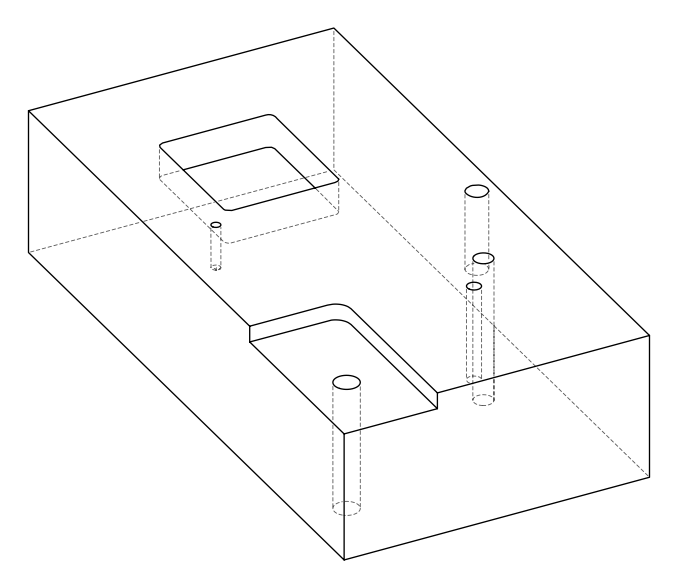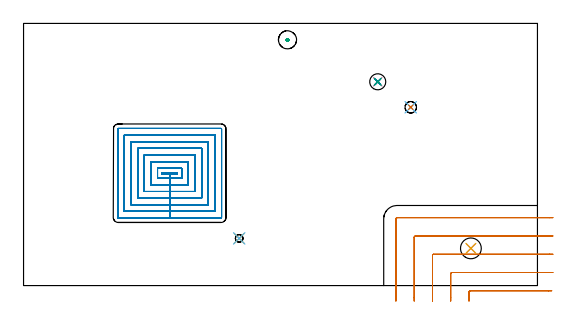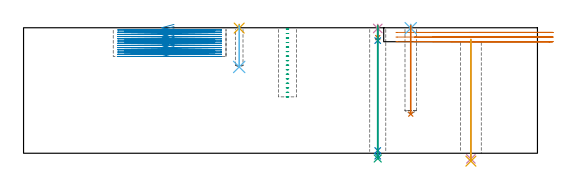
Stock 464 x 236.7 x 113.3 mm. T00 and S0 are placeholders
(PLAN: 13 operations, 10 tool changes, 48.4 min)
(1 MILL_CORNER_NOTCH_RECTANGULAR | CORNER_NOTCH_RECTANGULAR | UGT0201_105 | Follow Part, ap 5.5, ae 75% | 4.91 min | 126063 mm3)
(2 MILL_RECTANGULAR_POCKET | POCKET_RECTANGULAR_STRAIGHT | NXT0201_009 | Follow Part, ap 2, ae 75% | 40.25 min | 234027 mm3)
(3 MILL_BLIND_HOLE_FROM_SOLID_MATERIAL | STEP1POCKET | UGT0201_132 | Spiral | 0.71 min | 12989 mm3)
(4 SPOT_DRILL | STEP1HOLE | NXT0321_9005460120000 | 0.03 min | 12 mm3)
(5 SPOT_DRILL_1 | STEP1POCKET_1 | NXT0321_9005460120000 | 0.03 min | 2 mm3)
(6 SPOT_DRILL_2 | STEP1POCKET_2 | NXT0321_9005460120000 | 0.03 min | 5 mm3)
(7 DRILL_BLIND_HOLE_INTO_CENTER | STEP1HOLE | NXT0301_030 | 0.05 min | 222 mm3)
(8 GUN_DRILL_THROUGH_HOLE | STEP1HOLE | UGT0307_001 | 0.53 min | 2031 mm3)
(9 SPADE_DRILL_TO_ENLARGE_THROUGH_HOLE | STEP1HOLE | UGT0306_005 | 0.48 min | 16396 mm3)
(10 DRILL_THROUGH_HOLE_FROM_SOLID_MATERIAL | STEP1HOLE_1 | UGT0301_515 | 0.44 min | 11339 mm3)
(11 DRILL_TO_ENLARGE_THROUGH_HOLE | STEP1HOLE_1 | UGT0301_256 | 0.44 min | 16552 mm3)
(12 DRILL_BLIND_HOLE_INTO_CENTER_1 | STEP1POCKET_1 | NXT0301_040 | 0.15 min | 1288 mm3)
(13 DRILL_BLIND_HOLE_INTO_CENTER_2 | STEP1POCKET_2 | UGT0301_217 | 0.32 min | 6386 mm3)
(TOOL UGT0201_105 | End Mill 22 mm | D22 FL25 Z2)
(TOOL NXT0201_009 | ENDMILL 8mm [2P460-0800-NA 1630] | D8 FL26 Z6)
(TOOL UGT0201_132 | Carbide End Mill 14.0 | D14 FL30 Z4)
(TOOL NXT0321_9005460120000 | NC Spot Drill, 142deg, 12mm, Carbide, Uncoated | D12 PA142 FL30 Z2)
(TOOL NXT0301_030 | Carbide Drill 5.9mm [860.1-0590-018A1-MM 2214] | D5.9 PA140 FL28 Z2)
(TOOL UGT0307_001 | Gun Drill 5 mm | D5 PA130 FL24 Z1)
(TOOL UGT0306_005 | Spade Drill 14.5mm | D14.5 PA132 FL10 Z2)
(TOOL UGT0301_515 | Carbide Drill 12.0 mm | D12 PA118 FL101 Z2)
(TOOL UGT0301_256 | Twist Drill 18.8 mm | D18.8 PA118 FL135 Z2)
(TOOL NXT0301_040 | Carbide Drill 6.9mm [860.1-0690-035A1-MM 2214] | D6.9 PA140 FL53 Z2)
(TOOL UGT0301_217 | Twist Drill 10.4 mm | D10.4 PA118 FL82 Z2)
(OP 1 MILL_CORNER_NOTCH_RECTANGULAR)
G17 G21 G94 G90
T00 M6
G54
G17 G0 G90 X476.945 Y-4.7 S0 M3
G43 Z123.3 H0
Z109.1
G94 G1 X473.945 F250.
X403.293 F500.
G3 X402.2 Y-5.793 R1.1
G1 Y-11.
Y-14. F250.
G0 Z123.3
X478. Y11.8
Z109.1
G1 X475.
X386.794 F500.
G3 X385.7 Y10.706 R1.1
G1 Y-11.
Y-14. F250.
G0 Z123.3
X478. Y28.3
Z109.1
G1 X475.
X370.294 F500.
G3 X369.2 Y27.206 R1.1
G1 Y-11.
Y-14. F250.
G0 Z123.3
X478. Y44.8
Z109.1
G1 X475.
X353.795 F500.
G3 X352.7 Y43.705 R1.1
G1 Y-11.
Y-14. F250.
G0 Z123.3
X478. Y61.3
Z109.1
G1 X475.
X337.295 F500.
G3 X336.2 Y60.205 R1.1
G1 Y-11.
Y-14. F250.
G0 Z123.3
X476.945 Y-4.7
Z104.9
G1 X473.945
X403.293 F500.
G3 X402.2 Y-5.793 R1.1
G1 Y-11.
Y-14. F250.
G0 Z123.3
X478. Y11.8
Z104.9
G1 X475.
X386.794 F500.
G3 X385.7 Y10.706 R1.1
G1 Y-11.
Y-14. F250.
G0 Z123.3
X478. Y28.3
Z104.9
G1 X475.
X370.294 F500.
G3 X369.2 Y27.206 R1.1
G1 Y-11.
Y-14. F250.
G0 Z123.3
X478. Y44.8
Z104.9
G1 X475.
X353.795 F500.
G3 X352.7 Y43.705 R1.1
G1 Y-11.
Y-14. F250.
G0 Z123.3
X478. Y61.3
Z104.9
G1 X475.
X337.295 F500.
G3 X336.2 Y60.205 R1.1
G1 Y-11.
Y-14. F250.
G0 Z123.3
X476.945 Y-4.7
Z100.7
G1 X473.945
X403.293 F500.
G3 X402.2 Y-5.793 R1.1
G1 Y-11.
Y-14. F250.
G0 Z123.3
X478. Y11.8
Z100.7
G1 X475.
X386.794 F500.
G3 X385.7 Y10.706 R1.1
G1 Y-11.
Y-14. F250.
G0 Z123.3
X478. Y28.3
Z100.7
G1 X475.
X370.294 F500.
G3 X369.2 Y27.206 R1.1
G1 Y-11.
Y-14. F250.
G0 Z123.3
X478. Y44.8
Z100.7
G1 X475.
X353.795 F500.
G3 X352.7 Y43.705 R1.1
G1 Y-11.
Y-14. F250.
G0 Z123.3
X478. Y61.3
Z100.7
G1 X475.
X337.295 F500.
G3 X336.2 Y60.205 R1.1
G1 Y-11.
Y-14. F250.
G0 Z123.3
M5
M2
(OP 2 MILL_RECTANGULAR_POCKET)
G17 G21 G94 G90
T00 M6
G54
G17 G0 G90 X135.832 Y101.9 S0 M3
G43 Z123.3 H1
Z116.3
G94 G1 X125. Z113.398 F250.
Y101. Z113.156
X131.9 Z111.308
X138.8 F500.
Y101.9
X125.
Y101.
X131.9
Y97.
X142.8
Y105.9
X121.
Y97.
X131.9
Y91.
X148.8
Y111.9
X115.
Y91.
X131.9
Y85.
X154.8
Y117.9
X109.
Y85.
X131.9
Y79.
X160.8
Y123.9
X103.
Y79.
X131.9
Y73.
X166.8
Y129.9
X97.
Y73.
X131.9
Y67.
X172.8
Y135.9
X91.
Y67.
X131.9
Y61.
X178.3
G3 X178.8 Y61.5 R0.5
G1 Y141.4
G3 X178.3 Y141.9 R0.5
G1 X85.5
G3 X85. Y141.4 R0.5
G1 Y61.5
G3 X85.5 Y61. R0.5
G1 X131.9
X132.9
G0 X135.832 Y101.9 Z114.308
G1 X125. Z111.405 F250.
Y101. Z111.164
X131.9 Z109.315
X138.8 F500.
Y101.9
X125.
Y101.
X131.9
Y97.
X142.8
Y105.9
X121.
Y97.
X131.9
Y91.
X148.8
Y111.9
X115.
Y91.
X131.9
Y85.
X154.8
Y117.9
X109.
Y85.
X131.9
Y79.
X160.8
Y123.9
X103.
Y79.
X131.9
Y73.
X166.8
Y129.9
X97.
Y73.
X131.9
Y67.
X172.8
Y135.9
X91.
Y67.
X131.9
Y61.
X178.3
G3 X178.8 Y61.5 R0.5
G1 Y141.4
G3 X178.3 Y141.9 R0.5
G1 X85.5
G3 X85. Y141.4 R0.5
G1 Y61.5
G3 X85.5 Y61. R0.5
G1 X131.9
X132.9
G0 X135.832 Y101.9 Z112.315
G1 X125. Z109.413 F250.
Y101. Z109.172
X131.9 Z107.323
X138.8 F500.
Y101.9
X125.
Y101.
X131.9
Y97.
X142.8
Y105.9
X121.
Y97.
X131.9
Y91.
X148.8
Y111.9
X115.
Y91.
X131.9
Y85.
X154.8
Y117.9
X109.
Y85.
X131.9
Y79.
X160.8
Y123.9
X103.
Y79.
X131.9
Y73.
X166.8
Y129.9
X97.
Y73.
X131.9
Y67.
X172.8
Y135.9
X91.
Y67.
X131.9
Y61.
X178.3
G3 X178.8 Y61.5 R0.5
G1 Y141.4
G3 X178.3 Y141.9 R0.5
G1 X85.5
G3 X85. Y141.4 R0.5
G1 Y61.5
G3 X85.5 Y61. R0.5
G1 X131.9
X132.9
G0 X135.832 Y101.9 Z110.323
G1 X125. Z107.421 F250.
Y101. Z107.18
X131.9 Z105.331
X138.8 F500.
Y101.9
X125.
Y101.
X131.9
Y97.
X142.8
Y105.9
X121.
Y97.
X131.9
Y91.
X148.8
Y111.9
X115.
Y91.
X131.9
Y85.
X154.8
Y117.9
X109.
Y85.
X131.9
Y79.
X160.8
Y123.9
X103.
Y79.
X131.9
Y73.
X166.8
Y129.9
X97.
Y73.
X131.9
Y67.
X172.8
Y135.9
X91.
Y67.
X131.9
Y61.
X178.3
G3 X178.8 Y61.5 R0.5
G1 Y141.4
G3 X178.3 Y141.9 R0.5
G1 X85.5
G3 X85. Y141.4 R0.5
G1 Y61.5
G3 X85.5 Y61. R0.5
G1 X131.9
X132.9
G0 X135.832 Y101.9 Z108.331
G1 X125. Z105.428 F250.
Y101. Z105.187
X131.9 Z103.338
X138.8 F500.
Y101.9
X125.
Y101.
X131.9
Y97.
X142.8
Y105.9
X121.
Y97.
X131.9
Y91.
X148.8
Y111.9
X115.
Y91.
X131.9
Y85.
X154.8
Y117.9
X109.
Y85.
X131.9
Y79.
X160.8
Y123.9
X103.
Y79.
X131.9
Y73.
X166.8
Y129.9
X97.
Y73.
X131.9
Y67.
X172.8
Y135.9
X91.
Y67.
X131.9
Y61.
X178.3
G3 X178.8 Y61.5 R0.5
G1 Y141.4
G3 X178.3 Y141.9 R0.5
G1 X85.5
G3 X85. Y141.4 R0.5
G1 Y61.5
G3 X85.5 Y61. R0.5
G1 X131.9
X132.9
G0 X135.832 Y101.9 Z106.338
G1 X125. Z103.436 F250.
Y101. Z103.195
X131.9 Z101.346
X138.8 F500.
Y101.9
X125.
Y101.
X131.9
Y97.
X142.8
Y105.9
X121.
Y97.
X131.9
Y91.
X148.8
Y111.9
X115.
Y91.
X131.9
Y85.
X154.8
Y117.9
X109.
Y85.
X131.9
Y79.
X160.8
Y123.9
X103.
Y79.
X131.9
Y73.
X166.8
Y129.9
X97.
Y73.
X131.9
Y67.
X172.8
Y135.9
X91.
Y67.
X131.9
Y61.
X178.3
G3 X178.8 Y61.5 R0.5
G1 Y141.4
G3 X178.3 Y141.9 R0.5
G1 X85.5
G3 X85. Y141.4 R0.5
G1 Y61.5
G3 X85.5 Y61. R0.5
G1 X131.9
X132.9
G0 X135.832 Y101.9 Z104.346
G1 X125. Z101.444 F250.
Y101. Z101.203
X131.9 Z99.354
X138.8 F500.
Y101.9
X125.
Y101.
X131.9
Y97.
X142.8
Y105.9
X121.
Y97.
X131.9
Y91.
X148.8
Y111.9
X115.
Y91.
X131.9
Y85.
X154.8
Y117.9
X109.
Y85.
X131.9
Y79.
X160.8
Y123.9
X103.
Y79.
X131.9
Y73.
X166.8
Y129.9
X97.
Y73.
X131.9
Y67.
X172.8
Y135.9
X91.
Y67.
X131.9
Y61.
X178.3
G3 X178.8 Y61.5 R0.5
G1 Y141.4
G3 X178.3 Y141.9 R0.5
G1 X85.5
G3 X85. Y141.4 R0.5
G1 Y61.5
G3 X85.5 Y61. R0.5
G1 X131.9
X132.9
G0 X135.832 Y101.9 Z102.354
G1 X125. Z99.452 F250.
Y101. Z99.21
X131.9 Z97.362
X138.8 F500.
Y101.9
X125.
Y101.
X131.9
Y97.
X142.8
Y105.9
X121.
Y97.
X131.9
Y91.
X148.8
Y111.9
X115.
Y91.
X131.9
Y85.
X154.8
Y117.9
X109.
Y85.
X131.9
Y79.
X160.8
Y123.9
X103.
Y79.
X131.9
Y73.
X166.8
Y129.9
X97.
Y73.
X131.9
Y67.
X172.8
Y135.9
X91.
Y67.
X131.9
Y61.
X178.3
G3 X178.8 Y61.5 R0.5
G1 Y141.4
G3 X178.3 Y141.9 R0.5
G1 X85.5
G3 X85. Y141.4 R0.5
G1 Y61.5
G3 X85.5 Y61. R0.5
G1 X131.9
X132.9
G0 X135.832 Y101.9 Z100.362
G1 X125. Z97.459 F250.
Y101. Z97.218
X131.9 Z95.369
X138.8 F500.
Y101.9
X125.
Y101.
X131.9
Y97.
X142.8
Y105.9
X121.
Y97.
X131.9
Y91.
X148.8
Y111.9
X115.
Y91.
X131.9
Y85.
X154.8
Y117.9
X109.
Y85.
X131.9
Y79.
X160.8
Y123.9
X103.
Y79.
X131.9
Y73.
X166.8
Y129.9
X97.
Y73.
X131.9
Y67.
X172.8
Y135.9
X91.
Y67.
X131.9
Y61.
X178.3
G3 X178.8 Y61.5 R0.5
G1 Y141.4
G3 X178.3 Y141.9 R0.5
G1 X85.5
G3 X85. Y141.4 R0.5
G1 Y61.5
G3 X85.5 Y61. R0.5
G1 X131.9
X132.9
G0 X135.832 Y101.9 Z98.369
G1 X125. Z95.467 F250.
Y101. Z95.226
X131.9 Z93.377
X138.8 F500.
Y101.9
X125.
Y101.
X131.9
Y97.
X142.8
Y105.9
X121.
Y97.
X131.9
Y91.
X148.8
Y111.9
X115.
Y91.
X131.9
Y85.
X154.8
Y117.9
X109.
Y85.
X131.9
Y79.
X160.8
Y123.9
X103.
Y79.
X131.9
Y73.
X166.8
Y129.9
X97.
Y73.
X131.9
Y67.
X172.8
Y135.9
X91.
Y67.
X131.9
Y61.
X178.3
G3 X178.8 Y61.5 R0.5
G1 Y141.4
G3 X178.3 Y141.9 R0.5
G1 X85.5
G3 X85. Y141.4 R0.5
G1 Y61.5
G3 X85.5 Y61. R0.5
G1 X131.9
X132.9
G0 X135.832 Y101.9 Z96.377
G1 X125. Z93.475 F250.
Y101. Z93.233
X131.9 Z91.385
X138.8 F500.
Y101.9
X125.
Y101.
X131.9
Y97.
X142.8
Y105.9
X121.
Y97.
X131.9
Y91.
X148.8
Y111.9
X115.
Y91.
X131.9
Y85.
X154.8
Y117.9
X109.
Y85.
X131.9
Y79.
X160.8
Y123.9
X103.
Y79.
X131.9
Y73.
X166.8
Y129.9
X97.
Y73.
X131.9
Y67.
X172.8
Y135.9
X91.
Y67.
X131.9
Y61.
X178.3
G3 X178.8 Y61.5 R0.5
G1 Y141.4
G3 X178.3 Y141.9 R0.5
G1 X85.5
G3 X85. Y141.4 R0.5
G1 Y61.5
G3 X85.5 Y61. R0.5
G1 X131.9
X132.9
G0 X135.832 Y101.9 Z94.385
G1 X125. Z91.482 F250.
Y101. Z91.241
X131.9 Z89.392
X138.8 F500.
Y101.9
X125.
Y101.
X131.9
Y97.
X142.8
Y105.9
X121.
Y97.
X131.9
Y91.
X148.8
Y111.9
X115.
Y91.
X131.9
Y85.
X154.8
Y117.9
X109.
Y85.
X131.9
Y79.
X160.8
Y123.9
X103.
Y79.
X131.9
Y73.
X166.8
Y129.9
X97.
Y73.
X131.9
Y67.
X172.8
Y135.9
X91.
Y67.
X131.9
Y61.
X178.3
G3 X178.8 Y61.5 R0.5
G1 Y141.4
G3 X178.3 Y141.9 R0.5
G1 X85.5
G3 X85. Y141.4 R0.5
G1 Y61.5
G3 X85.5 Y61. R0.5
G1 X131.9
X132.9
G0 X135.832 Y101.9 Z92.392
G1 X125. Z89.49 F250.
Y101. Z89.249
X131.9 Z87.4
X138.8 F500.
Y101.9
X125.
Y101.
X131.9
Y97.
X142.8
Y105.9
X121.
Y97.
X131.9
Y91.
X148.8
Y111.9
X115.
Y91.
X131.9
Y85.
X154.8
Y117.9
X109.
Y85.
X131.9
Y79.
X160.8
Y123.9
X103.
Y79.
X131.9
Y73.
X166.8
Y129.9
X97.
Y73.
X131.9
Y67.
X172.8
Y135.9
X91.
Y67.
X131.9
Y61.
X178.3
G3 X178.8 Y61.5 R0.5
G1 Y141.4
G3 X178.3 Y141.9 R0.5
G1 X85.5
G3 X85. Y141.4 R0.5
G1 Y61.5
G3 X85.5 Y61. R0.5
G1 X131.9
X132.9
G0 Z123.3
M5
M2
(OP 3 MILL_BLIND_HOLE_FROM_SOLID_MATERIAL)
G17 G21 G94 G90
T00 M6
G54
G17 G0 G90 X238.3 Y221.9 S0 M3
G43 Z123.3 H0
Z112.213
G94 G3 X238.875 Y222.475 R0.575 F250.
X238.3 Y223.05 R0.575
X237.15 Y221.9 R1.15
X238.3 Y223.05 R-1.15
X237.725 Y222.475 R0.575
X238.3 Y221.9 R0.575
G0 Z108.125
G3 X238.875 Y222.475 R0.575
X238.3 Y223.05 R0.575
X237.15 Y221.9 R1.15
X238.3 Y223.05 R-1.15
X237.725 Y222.475 R0.575
X238.3 Y221.9 R0.575
G0 Z104.038
G3 X238.875 Y222.475 R0.575
X238.3 Y223.05 R0.575
X237.15 Y221.9 R1.15
X238.3 Y223.05 R-1.15
X237.725 Y222.475 R0.575
X238.3 Y221.9 R0.575
G0 Z99.95
G3 X238.875 Y222.475 R0.575
X238.3 Y223.05 R0.575
X237.15 Y221.9 R1.15
X238.3 Y223.05 R-1.15
X237.725 Y222.475 R0.575
X238.3 Y221.9 R0.575
G0 Z95.863
G3 X238.875 Y222.475 R0.575
X238.3 Y223.05 R0.575
X237.15 Y221.9 R1.15
X238.3 Y223.05 R-1.15
X237.725 Y222.475 R0.575
X238.3 Y221.9 R0.575
G0 Z91.775
G3 X238.875 Y222.475 R0.575
X238.3 Y223.05 R0.575
X237.15 Y221.9 R1.15
X238.3 Y223.05 R-1.15
X237.725 Y222.475 R0.575
X238.3 Y221.9 R0.575
G0 Z87.688
G3 X238.875 Y222.475 R0.575
X238.3 Y223.05 R0.575
X237.15 Y221.9 R1.15
X238.3 Y223.05 R-1.15
X237.725 Y222.475 R0.575
X238.3 Y221.9 R0.575
G0 Z83.6
G3 X238.875 Y222.475 R0.575
X238.3 Y223.05 R0.575
X237.15 Y221.9 R1.15
X238.3 Y223.05 R-1.15
X237.725 Y222.475 R0.575
X238.3 Y221.9 R0.575
G0 Z79.513
G3 X238.875 Y222.475 R0.575
X238.3 Y223.05 R0.575
X237.15 Y221.9 R1.15
X238.3 Y223.05 R-1.15
X237.725 Y222.475 R0.575
X238.3 Y221.9 R0.575
G0 Z75.425
G3 X238.875 Y222.475 R0.575
X238.3 Y223.05 R0.575
X237.15 Y221.9 R1.15
X238.3 Y223.05 R-1.15
X237.725 Y222.475 R0.575
X238.3 Y221.9 R0.575
G0 Z71.338
G3 X238.875 Y222.475 R0.575
X238.3 Y223.05 R0.575
X237.15 Y221.9 R1.15
X238.3 Y223.05 R-1.15
X237.725 Y222.475 R0.575
X238.3 Y221.9 R0.575
G0 Z67.25
G3 X238.875 Y222.475 R0.575
X238.3 Y223.05 R0.575
X237.15 Y221.9 R1.15
X238.3 Y223.05 R-1.15
X237.725 Y222.475 R0.575
X238.3 Y221.9 R0.575
G0 Z63.163
G3 X238.875 Y222.475 R0.575
X238.3 Y223.05 R0.575
X237.15 Y221.9 R1.15
X238.3 Y223.05 R-1.15
X237.725 Y222.475 R0.575
X238.3 Y221.9 R0.575
G0 Z59.075
G3 X238.875 Y222.475 R0.575
X238.3 Y223.05 R0.575
X237.15 Y221.9 R1.15
X238.3 Y223.05 R-1.15
X237.725 Y222.475 R0.575
X238.3 Y221.9 R0.575
G0 Z54.988
G3 X238.875 Y222.475 R0.575
X238.3 Y223.05 R0.575
X237.15 Y221.9 R1.15
X238.3 Y223.05 R-1.15
X237.725 Y222.475 R0.575
X238.3 Y221.9 R0.575
G0 Z50.9
G3 X238.875 Y222.475 R0.575
X238.3 Y223.05 R0.575
X237.15 Y221.9 R1.15
X238.3 Y223.05 R-1.15
X237.725 Y222.475 R0.575
X238.3 Y221.9 R0.575
G0 Z123.3
M5
M2
(OP 4 SPOT_DRILL)
G17 G21 G94 G90
T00 M6
G54
G17 G0 G90 X319.8 Y184. S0 M3
G43 Z123.3 H0
G94 G81 G98 Z112.672 F250. R116.3
G80
M5
M2
(OP 5 SPOT_DRILL_1)
G17 G21 G94 G90
T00 M6
G54
G17 G0 G90 X194.7 Y42.6 S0 M3
G43 Z123.3 H0
G94 G81 G98 Z113.003 F250. R116.3
G80
M5
M2
(OP 6 SPOT_DRILL_2)
G17 G21 G94 G90
T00 M6
G54
G17 G0 G90 X349.6 Y161. S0 M3
G43 Z123.3 H0
G94 G81 G98 Z112.852 F250. R116.3
G80
M5
M2
(OP 7 DRILL_BLIND_HOLE_INTO_CENTER)
G17 G21 G94 G90
T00 M6
G54
G17 G0 G90 X319.8 Y184. S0 M3
G43 Z123.3 H1
G94 G81 G98 Z104.45 F250. R115.3
G80
M5
M2
(OP 8 GUN_DRILL_THROUGH_HOLE)
G17 G21 G94 G90
T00 M6
G54
G17 G0 G90 X319.8 Y184. M8
G43 Z123.3 H0
Z113.025
S716 M3
G94 G1 Z101.694 F125. M26
G4 X.084
Z2.5 F250.
G4 X.084
Z-2.666 F125.
G4 X.084
M5
M9
G0 Z113.025
Z123.3
M2
(OP 9 SPADE_DRILL_TO_ENLARGE_THROUGH_HOLE)
G17 G21 G94 G90
T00 M6
G54
G17 G0 G90 X319.8 Y184. S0 M3
G43 Z123.3 H0
G94 G73 G98 Z-4.728 F250. Q13.114 R115.3
G80
M5
M2
(OP 10 DRILL_THROUGH_HOLE_FROM_SOLID_MATERIAL)
G17 G21 G94 G90
T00 M6
G54
G17 G0 G90 X403.9 Y33.6 S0 M3
G43 Z123.3 H0
G94 G81 G98 Z-5.105 F250. R102.7
G80
M5
M2
(OP 11 DRILL_TO_ENLARGE_THROUGH_HOLE)
G17 G21 G94 G90
T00 M6
G54
G17 G0 G90 X403.9 Y33.6 S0 M3
G43 Z123.3 H0
G94 G73 G98 Z-7.148 F250. Q17.975 R102.7
G80
M5
M2
(OP 12 DRILL_BLIND_HOLE_INTO_CENTER_1)
G17 G21 G94 G90
T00 M6
G54
G17 G0 G90 X194.7 Y42.6 S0 M3
G43 Z123.3 H1
G94 G81 G98 Z77.9 F250. R115.3
G80
M5
M2
(OP 13 DRILL_BLIND_HOLE_INTO_CENTER_2)
G17 G21 G94 G90
T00 M6
G54
G17 G0 G90 X349.6 Y161. S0 M3
G43 Z123.3 H0
G94 G81 G98 Z35.3 F250. R115.3
G80
M5
M2
